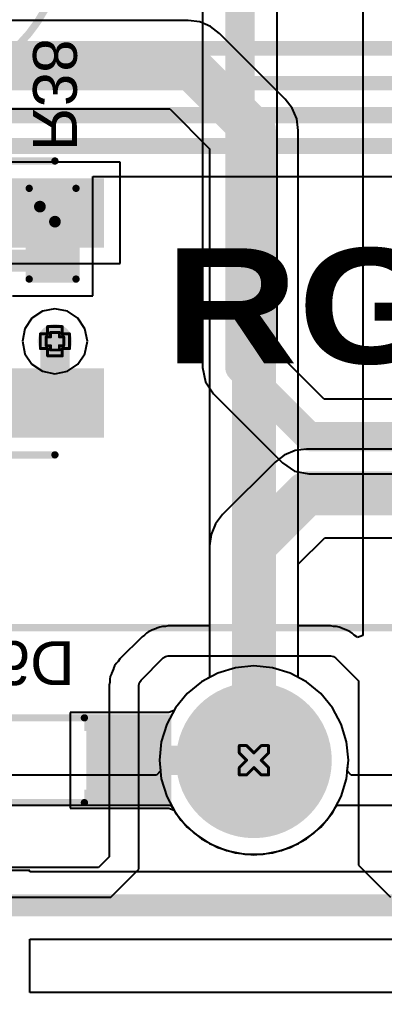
# Model space of a CAD drawing. Header units: inches. Extents: x 0 to 198, y 0 to 199.
# Drawn here: x 1.727 to 1.977, y 1.415 to 2.08 of the extents above; entities that cross this region are included whole.
import ezdxf

# ---------------------------------------------------------------- set-up
doc = ezdxf.new("R2010")
doc.units = ezdxf.units.IN
doc.header["$MEASUREMENT"] = 0
for name, color, linetype in [('Bottom Layer', 5, 'Continuous'), ('Bottom Overlay', 54, 'Continuous'), ('Bottom Paste', 16, 'Continuous'), ('Bottom Solder', 6, 'Continuous'), ('Drill Drawing', 1, 'Continuous'), ('Layer 1', 16, 'Continuous'), ('Layer 2', 76, 'Continuous'), ('Multi-Layer', 9, 'Continuous'), ('Pad Holes', 156, 'Continuous'), ('Top Layer', 1, 'Continuous'), ('Top Overlay', 2, 'Continuous'), ('Top Paste', 8, 'Continuous'), ('Top Solder', 216, 'Continuous'), ('Via Holes', 16, 'Continuous')]:
    doc.layers.add(name, color=color, linetype=linetype)
doc.styles.add('Arial', font='', dxfattribs={"height": 0.2})
doc.styles.add('Arial Black_Bold', font='', dxfattribs={"height": 0.2})
doc.styles.get('Arial').set_extended_font_data('Arial')
doc.styles.get('Arial Black_Bold').set_extended_font_data('Arial Black', bold=True)

# ---------------------------------------------------------------- blocks, each defined once
blk = doc.blocks.new('R___0402_B_153')
at = {"layer": 'Bottom Layer'}
for points in [[(-0.0095, 0.0125), (-0.0095, -0.0125), (-0.0275, -0.0125), (-0.0275, 0.0125)], [(0.0275, 0.0125), (0.0275, -0.0125), (0.0095, -0.0125), (0.0095, 0.0125)]]:
    blk.add_hatch(color=5, dxfattribs=at).paths.add_polyline_path(points)
at = {"layer": 'Bottom Paste'}
for points in [[(-0.0095, 0.0125), (-0.0095, -0.0125), (-0.0275, -0.0125), (-0.0275, 0.0125)], [(0.0275, 0.0125), (0.0275, -0.0125), (0.0095, -0.0125), (0.0095, 0.0125)]]:
    blk.add_hatch(color=16, dxfattribs=at).paths.add_polyline_path(points)
at = {"layer": 'Bottom Solder'}
for points in [[(-0.00733, 0.01467), (-0.00733, -0.01467), (-0.02967, -0.01467), (-0.02967, 0.01467)], [(0.02967, 0.01467), (0.02967, -0.01467), (0.00733, -0.01467), (0.00733, 0.01467)]]:
    blk.add_hatch(color=6, dxfattribs=at).paths.add_polyline_path(points)
at = {"layer": 'Bottom Overlay'}
for points in [[(-0.031, 0.016, 0.005, 0.005, 0), (-0.031, -0.016, 0.005, 0.005, 0)], [(-0.031, 0.016, 0.005, 0.005, 0), (0.031, 0.016, 0.005, 0.005, 0)], [(-0.032, 0.017, 0.000127, 0.000127, 0), (0.032, 0.017, 0.000127, 0.000127, 0)], [(0.031, 0.016, 0.005, 0.005, 0), (0.031, -0.016, 0.005, 0.005, 0)], [(-0.031, -0.016, 0.005, 0.005, 0), (0.031, -0.016, 0.005, 0.005, 0)]]:
    blk.add_lwpolyline(points, format="xyseb", dxfattribs=at)
for points in [[(-0.03225, 0.016, 0.0025, 0.0025, 1), (-0.02975, 0.016, 0.0025, 0.0025, 1)], [(-0.03225, 0.016, 0.0025, 0.0025, 1), (-0.02975, 0.016, 0.0025, 0.0025, 1)], [(-0.03203, 0.017, 0.0000635, 0.0000635, 1), (-0.03197, 0.017, 0.0000635, 0.0000635, 1)], [(0.02975, 0.016, 0.0025, 0.0025, 1), (0.03225, 0.016, 0.0025, 0.0025, 1)], [(0.02975, 0.016, 0.0025, 0.0025, 1), (0.03225, 0.016, 0.0025, 0.0025, 1)], [(0.03197, 0.017, 0.0000635, 0.0000635, 1), (0.03203, 0.017, 0.0000635, 0.0000635, 1)], [(-0.03225, -0.016, 0.0025, 0.0025, 1), (-0.02975, -0.016, 0.0025, 0.0025, 1)], [(-0.03225, -0.016, 0.0025, 0.0025, 1), (-0.02975, -0.016, 0.0025, 0.0025, 1)], [(0.02975, -0.016, 0.0025, 0.0025, 1), (0.03225, -0.016, 0.0025, 0.0025, 1)], [(0.02975, -0.016, 0.0025, 0.0025, 1), (0.03225, -0.016, 0.0025, 0.0025, 1)]]:
    blk.add_lwpolyline(points, format="xyseb", close=True, dxfattribs=at)
blk = doc.blocks.new('WS2812B_XF02_W_205')
at = {"layer": 'Top Layer'}
for points in [[(-0.12795, 0.08465), (-0.0689, 0.08465), (-0.0689, 0.04528), (-0.12795, 0.04528)], [(0.12795, 0.04528), (0.0689, 0.04528), (0.0689, 0.08465), (0.12795, 0.08465)], [(-0.12795, -0.04528), (-0.0689, -0.04528), (-0.0689, -0.08465), (-0.12795, -0.08465)], [(0.0689, -0.04528), (0.12795, -0.04528), (0.12795, -0.08465), (0.0689, -0.08465)]]:
    blk.add_hatch(color=1, dxfattribs=at).paths.add_polyline_path(points)
at = {"layer": 'Top Paste'}
for points in [[(-0.12795, 0.08465), (-0.0689, 0.08465), (-0.0689, 0.04528), (-0.12795, 0.04528)], [(0.12795, 0.04528), (0.0689, 0.04528), (0.0689, 0.08465), (0.12795, 0.08465)], [(-0.12795, -0.04528), (-0.0689, -0.04528), (-0.0689, -0.08465), (-0.12795, -0.08465)], [(0.0689, -0.04528), (0.12795, -0.04528), (0.12795, -0.08465), (0.0689, -0.08465)]]:
    blk.add_hatch(color=8, dxfattribs=at).paths.add_polyline_path(points)
at = {"layer": 'Top Solder'}
for points in [[(-0.13195, 0.08865), (-0.0649, 0.08865), (-0.0649, 0.04128), (-0.13195, 0.04128)], [(0.13195, 0.04128), (0.0649, 0.04128), (0.0649, 0.08865), (0.13195, 0.08865)], [(-0.13195, -0.04128), (-0.0649, -0.04128), (-0.0649, -0.08865), (-0.13195, -0.08865)], [(0.0649, -0.04128), (0.13195, -0.04128), (0.13195, -0.08865), (0.0649, -0.08865)]]:
    blk.add_hatch(color=216, dxfattribs=at).paths.add_polyline_path(points)
at = {"layer": 'Top Overlay'}
for points in [[(-0.09843, 0.10043, 0.005, 0.005, 0), (0.09843, 0.10043, 0.005, 0.005, 0)], [(-0.14, 0.071, 0.01, 0.01, 0), (-0.135, 0.066, 0.01, 0.01, 0)], [(-0.14, 0.061, 0.01, 0.01, 0), (-0.14, 0.071, 0.01, 0.01, 0)], [(-0.14, 0.061, 0.01, 0.01, 0), (-0.135, 0.066, 0.01, 0.01, 0)], [(-0.09843, -0.10042, 0.005, 0.005, 0), (0.09843, -0.10042, 0.005, 0.005, 0)]]:
    blk.add_lwpolyline(points, format="xyseb", dxfattribs=at)
for points in [[(-0.09968, 0.10043, 0.0025, 0.0025, 1), (-0.09718, 0.10043, 0.0025, 0.0025, 1)], [(0.09718, 0.10043, 0.0025, 0.0025, 1), (0.09968, 0.10043, 0.0025, 0.0025, 1)], [(-0.1425, 0.071, 0.005, 0.005, 1), (-0.1375, 0.071, 0.005, 0.005, 1)], [(-0.1425, 0.071, 0.005, 0.005, 1), (-0.1375, 0.071, 0.005, 0.005, 1)], [(-0.1375, 0.066, 0.005, 0.005, 1), (-0.1325, 0.066, 0.005, 0.005, 1)], [(-0.1375, 0.066, 0.005, 0.005, 1), (-0.1325, 0.066, 0.005, 0.005, 1)], [(-0.1425, 0.061, 0.005, 0.005, 1), (-0.1375, 0.061, 0.005, 0.005, 1)], [(-0.1425, 0.061, 0.005, 0.005, 1), (-0.1375, 0.061, 0.005, 0.005, 1)], [(-0.09968, -0.10042, 0.0025, 0.0025, 1), (-0.09718, -0.10042, 0.0025, 0.0025, 1)], [(0.09718, -0.10042, 0.0025, 0.0025, 1), (0.09968, -0.10042, 0.0025, 0.0025, 1)]]:
    blk.add_lwpolyline(points, format="xyseb", close=True, dxfattribs=at)
blk = doc.blocks.new('G5RL_1A_E_HR_DC5_217')
at = {"layer": 'Bottom Layer'}
h = blk.add_hatch(color=5, dxfattribs=at)
edge = h.paths.add_edge_path()
edge.add_arc((-0.49215, 0.14765), 0.04921, 0, 360)
at = {"layer": 'Bottom Solder'}
h = blk.add_hatch(color=6, dxfattribs=at)
edge = h.paths.add_edge_path()
edge.add_arc((-0.49215, 0.14765), 0.05321, 0, 360)
at = {"layer": 'Layer 1'}
h = blk.add_hatch(color=16, dxfattribs=at)
edge = h.paths.add_edge_path()
edge.add_arc((-0.49215, 0.14765), 0.04921, 0, 360)
at = {"layer": 'Layer 2'}
h = blk.add_hatch(color=76, dxfattribs=at)
edge = h.paths.add_edge_path()
edge.add_arc((-0.49215, 0.14765), 0.04921, 0, 360)
at = {"layer": 'Multi-Layer'}
h = blk.add_hatch(color=9, dxfattribs=at)
edge = h.paths.add_edge_path()
edge.add_arc((-0.49215, 0.14765), 0.04921, 0, 360)
at = {"layer": 'Pad Holes'}
h = blk.add_hatch(color=7, dxfattribs=at)
edge = h.paths.add_edge_path()
edge.add_arc((-0.49215, 0.14765), 0.02953, 0, 360)
at = {"layer": 'Top Layer'}
h = blk.add_hatch(color=1, dxfattribs=at)
edge = h.paths.add_edge_path()
edge.add_arc((-0.49215, 0.14765), 0.04921, 0, 360)
at = {"layer": 'Top Solder'}
h = blk.add_hatch(color=216, dxfattribs=at)
edge = h.paths.add_edge_path()
edge.add_arc((-0.49215, 0.14765), 0.05321, 0, 360)
at = {"layer": 'Top Overlay'}
blk.add_lwpolyline([(-0.58268, -0.24801, 0.005, 0.005, 0), (-0.58268, 0.25199, 0.005, 0.005, 0)], format="xyseb", dxfattribs=at)
blk.add_lwpolyline([(-0.58268, -0.24801, 0.005, 0.005, 0), (-0.58268, 0.25199, 0.005, 0.005, 0)], format="xyseb", dxfattribs=at)
blk = doc.blocks.new('SOD_123_B_290')
at = {"layer": 'Bottom Layer'}
for points in [[(-0.08071, -0.01772), (-0.08071, 0.01772), (-0.04331, 0.01772), (-0.04331, -0.01772)], [(0.04331, -0.01772), (0.04331, 0.01772), (0.08071, 0.01772), (0.08071, -0.01772)]]:
    blk.add_hatch(color=5, dxfattribs=at).paths.add_polyline_path(points)
at = {"layer": 'Bottom Overlay'}
for points in [[(0.038, 0.02), (0.09752, 0.02), (0.09752, 0.0315), (0.038, 0.0315)], [(0.08346, -0.031), (0.09752, -0.031), (0.09752, 0.031), (0.08346, 0.031)], [(0.038, -0.0315), (0.09752, -0.0315), (0.09752, -0.02), (0.038, -0.02)]]:
    blk.add_hatch(color=54, dxfattribs=at).paths.add_polyline_path(points)
at = {"layer": 'Bottom Paste'}
for points in [[(-0.08071, -0.01772), (-0.08071, 0.01772), (-0.04331, 0.01772), (-0.04331, -0.01772)], [(0.04331, -0.01772), (0.04331, 0.01772), (0.08071, 0.01772), (0.08071, -0.01772)]]:
    blk.add_hatch(color=16, dxfattribs=at).paths.add_polyline_path(points)
at = {"layer": 'Bottom Solder'}
for points in [[(-0.08471, -0.02172), (-0.08471, 0.02172), (-0.03931, 0.02172), (-0.03931, -0.02172)], [(0.03931, -0.02172), (0.03931, 0.02172), (0.08471, 0.02172), (0.08471, -0.02172)]]:
    blk.add_hatch(color=6, dxfattribs=at).paths.add_polyline_path(points)
at = {"layer": 'Bottom Overlay'}
for points in [[(-0.054, 0.023, 0.005, 0.005, 0), (-0.054, 0.029, 0.005, 0.005, 0)], [(-0.054, 0.029, 0.005, 0.005, 0), (0.038, 0.029, 0.005, 0.005, 0)], [(-0.054, -0.029, 0.005, 0.005, 0), (-0.054, -0.023, 0.005, 0.005, 0)], [(-0.054, -0.029, 0.005, 0.005, 0), (0.038, -0.029, 0.005, 0.005, 0)]]:
    blk.add_lwpolyline(points, format="xyseb", dxfattribs=at)
for points in [[(-0.05525, 0.029, 0.0025, 0.0025, 1), (-0.05275, 0.029, 0.0025, 0.0025, 1)], [(-0.05525, 0.029, 0.0025, 0.0025, 1), (-0.05275, 0.029, 0.0025, 0.0025, 1)], [(0.03675, 0.029, 0.0025, 0.0025, 1), (0.03925, 0.029, 0.0025, 0.0025, 1)], [(-0.05525, 0.023, 0.0025, 0.0025, 1), (-0.05275, 0.023, 0.0025, 0.0025, 1)], [(-0.05525, -0.023, 0.0025, 0.0025, 1), (-0.05275, -0.023, 0.0025, 0.0025, 1)], [(-0.05525, -0.029, 0.0025, 0.0025, 1), (-0.05275, -0.029, 0.0025, 0.0025, 1)], [(-0.05525, -0.029, 0.0025, 0.0025, 1), (-0.05275, -0.029, 0.0025, 0.0025, 1)], [(0.03675, -0.029, 0.0025, 0.0025, 1), (0.03925, -0.029, 0.0025, 0.0025, 1)]]:
    blk.add_lwpolyline(points, format="xyseb", close=True, dxfattribs=at)

msp = doc.modelspace()

# ---------------------------------------------------------------- hatches: boundary and pattern name
at = {"layer": 'Bottom Layer'}
h = msp.add_hatch(color=5, dxfattribs=at)
edge = h.paths.add_edge_path()
edge.add_arc((1.75159, 1.86), 0.01181, 0, 360)
at = {"layer": 'Layer 1'}
h = msp.add_hatch(color=16, dxfattribs=at)
edge = h.paths.add_edge_path()
edge.add_arc((1.75159, 1.86), 0.01181, 0, 360)
at = {"layer": 'Layer 2'}
h = msp.add_hatch(color=76, dxfattribs=at)
edge = h.paths.add_edge_path()
edge.add_arc((1.75159, 1.86), 0.01181, 0, 360)
at = {"layer": 'Top Layer'}
h = msp.add_hatch(color=1, dxfattribs=at)
edge = h.paths.add_edge_path()
edge.add_arc((1.75159, 1.86), 0.01181, 0, 360)
at = {"layer": 'Via Holes'}
h = msp.add_hatch(color=7, dxfattribs=at)
edge = h.paths.add_edge_path()
edge.add_arc((1.75159, 1.86), 0.00591, 0, 360)

# ---------------------------------------------------------------- linework, layer by layer
at = {"layer": 'Bottom Layer'}
for p, q in [((1.7775, 1.928), (1.7775, 1.97259)), ((1.7775, 1.97259), (3.14703, 1.97259)), ((1.7775, 1.891), (1.7775, 1.928)), ((1.7225, 1.891), (1.7775, 1.891)), ((1.91565, 1.78523), (1.90835, 1.78221)), ((1.92348, 1.78626), (1.91565, 1.78523)), ((2.02325, 1.78626), (1.92348, 1.78626)), ((1.90209, 1.7774), (1.86619, 1.7415)), ((1.90835, 1.78221), (1.90209, 1.7774)), ((1.90209, 1.7774), (1.90209, 1.7774)), ((1.86619, 1.7415), (1.86138, 1.73523)), ((1.86138, 1.73523), (1.85835, 1.72793)), ((1.85835, 1.72793), (1.85732, 1.7201)), ((1.91784, 1.70757), (1.93602, 1.72574)), ((1.93602, 1.72574), (2.02325, 1.72574)), ((1.85732, 1.7201), (1.85732, 1.63026)), ((1.91784, 1.63026), (1.91784, 1.70757)), ((1.85732, 1.63026), (1.85173, 1.62728)), ((1.92343, 1.62728), (1.91784, 1.63026)), ((1.85173, 1.62728), (1.84196, 1.61925)), ((1.93321, 1.61925), (1.92343, 1.62728)), ((1.84196, 1.61925), (1.83393, 1.60947)), ((1.94123, 1.60947), (1.93321, 1.61925)), ((1.83393, 1.60947), (1.83299, 1.60771)), ((1.94719, 1.59832), (1.94123, 1.60947)), ((1.82944, 1.60634), (1.76204, 1.60634)), ((1.76204, 1.60634), (1.76204, 1.54091)), ((1.83299, 1.60771), (1.82944, 1.60634)), ((1.82944, 1.60634), (1.82944, 1.60634)), ((1.82944, 1.60634), (1.82944, 1.60634)), ((1.95087, 1.58621), (1.94719, 1.59832)), ((1.9521, 1.57363), (1.95087, 1.58621)), ((1.95087, 1.56104), (1.9521, 1.57363)), ((1.94719, 1.54893), (1.95087, 1.56104)), ((1.94123, 1.53778), (1.94719, 1.54893)), ((1.76204, 1.54091), (1.82944, 1.54091)), ((1.82944, 1.54091), (1.82944, 1.54091)), ((1.82944, 1.54091), (1.82944, 1.54091)), ((1.82944, 1.54091), (1.83297, 1.53958)), ((1.83297, 1.53958), (1.83393, 1.53778)), ((1.83393, 1.53778), (1.84196, 1.528)), ((1.93321, 1.528), (1.94123, 1.53778)), ((1.84196, 1.528), (1.85173, 1.51998)), ((1.92343, 1.51998), (1.93321, 1.528)), ((1.85173, 1.51998), (1.86289, 1.51401)), ((1.91227, 1.51401), (1.92343, 1.51998)), ((1.86289, 1.51401), (1.87499, 1.51034)), ((1.87499, 1.51034), (1.88758, 1.5091)), ((1.88758, 1.5091), (1.90017, 1.51034)), ((1.90017, 1.51034), (1.91227, 1.51401)), ((1.73435, 1.49839), (1.67935, 1.49839)), ((1.73435, 1.49733), (1.73435, 1.49839)), ((2.0385, 1.49733), (1.73435, 1.49733)), ((1.73435, 1.41488), (1.73435, 1.45145)), ((1.73435, 1.45145), (2.048, 1.45145)), ((2.20499, 1.41488), (1.73435, 1.41488))]:
    msp.add_line(p, q, dxfattribs=at)
for points in [[(1.04989, 2.0602, 0.01, 0.01, 0), (3.83274, 2.0602, 0.01, 0.01, 0)], [(1.04385, 2.03639, 0.01, 0.01, 0), (3.78274, 2.03639, 0.01, 0.01, 0)], [(0.52489, 2.01449, 0.011, 0.011, 0), (3.171, 2.01449, 0.011, 0.011, 0)], [(0.53359, 1.99349, 0.011, 0.011, 0), (3.1623, 1.99349, 0.011, 0.011, 0)], [(1.69076, 1.952, 0.015, 0.015, 0), (1.75, 1.952, 0.015, 0.015, 0)], [(1.55574, 1.915, 0.015, 0.015, 0), (1.75, 1.915, 0.015, 0.015, 0)], [(1.88758, 1.7201, 0.03, 0.03, 0), (1.92348, 1.756, 0.03, 0.03, 0)], [(1.92348, 1.756, 0.03, 0.03, 0), (2.02325, 1.756, 0.03, 0.03, 0)], [(1.88758, 1.57363, 0.03, 0.03, 0), (1.88758, 1.7201, 0.03, 0.03, 0)], [(1.79675, 1.57363, 0.02, 0.02, 0), (1.88758, 1.57363, 0.02, 0.02, 0)], [(1.70685, 1.47439, 0.015, 0.015, 0), (2.048, 1.47439, 0.015, 0.015, 0)]]:
    msp.add_lwpolyline(points, format="xyseb", dxfattribs=at)
for points in [[(1.74625, 1.952, 0.0075, 0.0075, 1), (1.75375, 1.952, 0.0075, 0.0075, 1)], [(1.74625, 1.915, 0.0075, 0.0075, 1), (1.75375, 1.915, 0.0075, 0.0075, 1)], [(1.91598, 1.756, 0.015, 0.015, 1), (1.93098, 1.756, 0.015, 0.015, 1)], [(1.91598, 1.756, 0.015, 0.015, 1), (1.93098, 1.756, 0.015, 0.015, 1)], [(1.88008, 1.7201, 0.015, 0.015, 1), (1.89508, 1.7201, 0.015, 0.015, 1)], [(1.88008, 1.7201, 0.015, 0.015, 1), (1.89508, 1.7201, 0.015, 0.015, 1)], [(1.79175, 1.57363, 0.01, 0.01, 1), (1.80175, 1.57363, 0.01, 0.01, 1)], [(1.88008, 1.57363, 0.015, 0.015, 1), (1.89508, 1.57363, 0.015, 0.015, 1)], [(1.88258, 1.57363, 0.01, 0.01, 1), (1.89258, 1.57363, 0.01, 0.01, 1)]]:
    msp.add_lwpolyline(points, format="xyseb", close=True, dxfattribs=at)
at = {"layer": 'Drill Drawing'}
for points in [[(1.74659, 1.865, 0.002, 0.002, 0), (1.74659, 1.87, 0.002, 0.002, 0)], [(1.74659, 1.87, 0.002, 0.002, 0), (1.75659, 1.87, 0.002, 0.002, 0)], [(1.75659, 1.865, 0.002, 0.002, 0), (1.75659, 1.87, 0.002, 0.002, 0)], [(1.74159, 1.855, 0.002, 0.002, 0), (1.74159, 1.865, 0.002, 0.002, 0)], [(1.74159, 1.865, 0.002, 0.002, 0), (1.74659, 1.865, 0.002, 0.002, 0)], [(1.74559, 1.857, 0.002, 0.002, 0), (1.74559, 1.863, 0.002, 0.002, 0)], [(1.74559, 1.863, 0.002, 0.002, 0), (1.74859, 1.863, 0.002, 0.002, 0)], [(1.74859, 1.863, 0.002, 0.002, 0), (1.74859, 1.866, 0.002, 0.002, 0)], [(1.74859, 1.866, 0.002, 0.002, 0), (1.75459, 1.866, 0.002, 0.002, 0)], [(1.75459, 1.863, 0.002, 0.002, 0), (1.75459, 1.866, 0.002, 0.002, 0)], [(1.75459, 1.863, 0.002, 0.002, 0), (1.75759, 1.863, 0.002, 0.002, 0)], [(1.75659, 1.865, 0.002, 0.002, 0), (1.76159, 1.865, 0.002, 0.002, 0)], [(1.75759, 1.857, 0.002, 0.002, 0), (1.75759, 1.863, 0.002, 0.002, 0)], [(1.76159, 1.855, 0.002, 0.002, 0), (1.76159, 1.865, 0.002, 0.002, 0)], [(1.74159, 1.855, 0.002, 0.002, 0), (1.74659, 1.855, 0.002, 0.002, 0)], [(1.74559, 1.857, 0.002, 0.002, 0), (1.74859, 1.857, 0.002, 0.002, 0)], [(1.74659, 1.85, 0.002, 0.002, 0), (1.74659, 1.855, 0.002, 0.002, 0)], [(1.74859, 1.854, 0.002, 0.002, 0), (1.74859, 1.857, 0.002, 0.002, 0)], [(1.75459, 1.857, 0.002, 0.002, 0), (1.75759, 1.857, 0.002, 0.002, 0)], [(1.75459, 1.854, 0.002, 0.002, 0), (1.75459, 1.857, 0.002, 0.002, 0)], [(1.75659, 1.855, 0.002, 0.002, 0), (1.76159, 1.855, 0.002, 0.002, 0)], [(1.75659, 1.85, 0.002, 0.002, 0), (1.75659, 1.855, 0.002, 0.002, 0)], [(1.74659, 1.85, 0.002, 0.002, 0), (1.75659, 1.85, 0.002, 0.002, 0)], [(1.74859, 1.854, 0.002, 0.002, 0), (1.75459, 1.854, 0.002, 0.002, 0)], [(1.87758, 1.57863, 0.002, 0.002, 0), (1.87758, 1.58363, 0.002, 0.002, 0)], [(1.87758, 1.58363, 0.002, 0.002, 0), (1.88258, 1.58363, 0.002, 0.002, 0)], [(1.88258, 1.58363, 0.002, 0.002, 0), (1.88758, 1.57863, 0.002, 0.002, 0)], [(1.88758, 1.57863, 0.002, 0.002, 0), (1.89258, 1.58363, 0.002, 0.002, 0)], [(1.89258, 1.58363, 0.002, 0.002, 0), (1.89758, 1.58363, 0.002, 0.002, 0)], [(1.89758, 1.57863, 0.002, 0.002, 0), (1.89758, 1.58363, 0.002, 0.002, 0)], [(1.87758, 1.57863, 0.002, 0.002, 0), (1.88258, 1.57363, 0.002, 0.002, 0)], [(1.89258, 1.57363, 0.002, 0.002, 0), (1.89758, 1.57863, 0.002, 0.002, 0)], [(1.87758, 1.56863, 0.002, 0.002, 0), (1.88258, 1.57363, 0.002, 0.002, 0)], [(1.87758, 1.56363, 0.002, 0.002, 0), (1.87758, 1.56863, 0.002, 0.002, 0)], [(1.88258, 1.56363, 0.002, 0.002, 0), (1.88758, 1.56863, 0.002, 0.002, 0)], [(1.88758, 1.56863, 0.002, 0.002, 0), (1.89258, 1.56363, 0.002, 0.002, 0)], [(1.89258, 1.57363, 0.002, 0.002, 0), (1.89758, 1.56863, 0.002, 0.002, 0)], [(1.89758, 1.56363, 0.002, 0.002, 0), (1.89758, 1.56863, 0.002, 0.002, 0)], [(1.87758, 1.56363, 0.002, 0.002, 0), (1.88258, 1.56363, 0.002, 0.002, 0)], [(1.89258, 1.56363, 0.002, 0.002, 0), (1.89758, 1.56363, 0.002, 0.002, 0)]]:
    msp.add_lwpolyline(points, format="xyseb", dxfattribs=at)
for points in [[(1.74609, 1.87, 0.001, 0.001, 1), (1.74709, 1.87, 0.001, 0.001, 1)], [(1.74609, 1.87, 0.001, 0.001, 1), (1.74709, 1.87, 0.001, 0.001, 1)], [(1.75609, 1.87, 0.001, 0.001, 1), (1.75709, 1.87, 0.001, 0.001, 1)], [(1.75609, 1.87, 0.001, 0.001, 1), (1.75709, 1.87, 0.001, 0.001, 1)], [(1.74109, 1.865, 0.001, 0.001, 1), (1.74209, 1.865, 0.001, 0.001, 1)], [(1.74109, 1.865, 0.001, 0.001, 1), (1.74209, 1.865, 0.001, 0.001, 1)], [(1.74509, 1.863, 0.001, 0.001, 1), (1.74609, 1.863, 0.001, 0.001, 1)], [(1.74509, 1.863, 0.001, 0.001, 1), (1.74609, 1.863, 0.001, 0.001, 1)], [(1.74609, 1.865, 0.001, 0.001, 1), (1.74709, 1.865, 0.001, 0.001, 1)], [(1.74609, 1.865, 0.001, 0.001, 1), (1.74709, 1.865, 0.001, 0.001, 1)], [(1.74809, 1.866, 0.001, 0.001, 1), (1.74909, 1.866, 0.001, 0.001, 1)], [(1.74809, 1.866, 0.001, 0.001, 1), (1.74909, 1.866, 0.001, 0.001, 1)], [(1.74809, 1.863, 0.001, 0.001, 1), (1.74909, 1.863, 0.001, 0.001, 1)], [(1.74809, 1.863, 0.001, 0.001, 1), (1.74909, 1.863, 0.001, 0.001, 1)], [(1.75409, 1.866, 0.001, 0.001, 1), (1.75509, 1.866, 0.001, 0.001, 1)], [(1.75409, 1.866, 0.001, 0.001, 1), (1.75509, 1.866, 0.001, 0.001, 1)], [(1.75409, 1.863, 0.001, 0.001, 1), (1.75509, 1.863, 0.001, 0.001, 1)], [(1.75409, 1.863, 0.001, 0.001, 1), (1.75509, 1.863, 0.001, 0.001, 1)], [(1.75609, 1.865, 0.001, 0.001, 1), (1.75709, 1.865, 0.001, 0.001, 1)], [(1.75609, 1.865, 0.001, 0.001, 1), (1.75709, 1.865, 0.001, 0.001, 1)], [(1.75709, 1.863, 0.001, 0.001, 1), (1.75809, 1.863, 0.001, 0.001, 1)], [(1.75709, 1.863, 0.001, 0.001, 1), (1.75809, 1.863, 0.001, 0.001, 1)], [(1.76109, 1.865, 0.001, 0.001, 1), (1.76209, 1.865, 0.001, 0.001, 1)], [(1.76109, 1.865, 0.001, 0.001, 1), (1.76209, 1.865, 0.001, 0.001, 1)], [(1.74109, 1.855, 0.001, 0.001, 1), (1.74209, 1.855, 0.001, 0.001, 1)], [(1.74109, 1.855, 0.001, 0.001, 1), (1.74209, 1.855, 0.001, 0.001, 1)], [(1.74509, 1.857, 0.001, 0.001, 1), (1.74609, 1.857, 0.001, 0.001, 1)], [(1.74509, 1.857, 0.001, 0.001, 1), (1.74609, 1.857, 0.001, 0.001, 1)], [(1.74609, 1.855, 0.001, 0.001, 1), (1.74709, 1.855, 0.001, 0.001, 1)], [(1.74609, 1.855, 0.001, 0.001, 1), (1.74709, 1.855, 0.001, 0.001, 1)], [(1.74809, 1.857, 0.001, 0.001, 1), (1.74909, 1.857, 0.001, 0.001, 1)], [(1.74809, 1.857, 0.001, 0.001, 1), (1.74909, 1.857, 0.001, 0.001, 1)], [(1.75409, 1.857, 0.001, 0.001, 1), (1.75509, 1.857, 0.001, 0.001, 1)], [(1.75409, 1.857, 0.001, 0.001, 1), (1.75509, 1.857, 0.001, 0.001, 1)], [(1.75609, 1.855, 0.001, 0.001, 1), (1.75709, 1.855, 0.001, 0.001, 1)], [(1.75609, 1.855, 0.001, 0.001, 1), (1.75709, 1.855, 0.001, 0.001, 1)], [(1.75709, 1.857, 0.001, 0.001, 1), (1.75809, 1.857, 0.001, 0.001, 1)], [(1.75709, 1.857, 0.001, 0.001, 1), (1.75809, 1.857, 0.001, 0.001, 1)], [(1.76109, 1.855, 0.001, 0.001, 1), (1.76209, 1.855, 0.001, 0.001, 1)], [(1.76109, 1.855, 0.001, 0.001, 1), (1.76209, 1.855, 0.001, 0.001, 1)], [(1.74609, 1.85, 0.001, 0.001, 1), (1.74709, 1.85, 0.001, 0.001, 1)], [(1.74609, 1.85, 0.001, 0.001, 1), (1.74709, 1.85, 0.001, 0.001, 1)], [(1.74809, 1.854, 0.001, 0.001, 1), (1.74909, 1.854, 0.001, 0.001, 1)], [(1.74809, 1.854, 0.001, 0.001, 1), (1.74909, 1.854, 0.001, 0.001, 1)], [(1.75409, 1.854, 0.001, 0.001, 1), (1.75509, 1.854, 0.001, 0.001, 1)], [(1.75409, 1.854, 0.001, 0.001, 1), (1.75509, 1.854, 0.001, 0.001, 1)], [(1.75609, 1.85, 0.001, 0.001, 1), (1.75709, 1.85, 0.001, 0.001, 1)], [(1.75609, 1.85, 0.001, 0.001, 1), (1.75709, 1.85, 0.001, 0.001, 1)], [(1.87708, 1.58363, 0.001, 0.001, 1), (1.87808, 1.58363, 0.001, 0.001, 1)], [(1.87708, 1.58363, 0.001, 0.001, 1), (1.87808, 1.58363, 0.001, 0.001, 1)], [(1.88208, 1.58363, 0.001, 0.001, 1), (1.88308, 1.58363, 0.001, 0.001, 1)], [(1.88208, 1.58363, 0.001, 0.001, 1), (1.88308, 1.58363, 0.001, 0.001, 1)], [(1.89208, 1.58363, 0.001, 0.001, 1), (1.89308, 1.58363, 0.001, 0.001, 1)], [(1.89208, 1.58363, 0.001, 0.001, 1), (1.89308, 1.58363, 0.001, 0.001, 1)], [(1.89708, 1.58363, 0.001, 0.001, 1), (1.89808, 1.58363, 0.001, 0.001, 1)], [(1.89708, 1.58363, 0.001, 0.001, 1), (1.89808, 1.58363, 0.001, 0.001, 1)], [(1.87708, 1.57863, 0.001, 0.001, 1), (1.87808, 1.57863, 0.001, 0.001, 1)], [(1.87708, 1.57863, 0.001, 0.001, 1), (1.87808, 1.57863, 0.001, 0.001, 1)], [(1.88708, 1.57863, 0.001, 0.001, 1), (1.88808, 1.57863, 0.001, 0.001, 1)], [(1.88708, 1.57863, 0.001, 0.001, 1), (1.88808, 1.57863, 0.001, 0.001, 1)], [(1.89708, 1.57863, 0.001, 0.001, 1), (1.89808, 1.57863, 0.001, 0.001, 1)], [(1.89708, 1.57863, 0.001, 0.001, 1), (1.89808, 1.57863, 0.001, 0.001, 1)], [(1.87708, 1.56863, 0.001, 0.001, 1), (1.87808, 1.56863, 0.001, 0.001, 1)], [(1.87708, 1.56863, 0.001, 0.001, 1), (1.87808, 1.56863, 0.001, 0.001, 1)], [(1.88208, 1.57363, 0.001, 0.001, 1), (1.88308, 1.57363, 0.001, 0.001, 1)], [(1.88208, 1.57363, 0.001, 0.001, 1), (1.88308, 1.57363, 0.001, 0.001, 1)], [(1.88708, 1.56863, 0.001, 0.001, 1), (1.88808, 1.56863, 0.001, 0.001, 1)], [(1.88708, 1.56863, 0.001, 0.001, 1), (1.88808, 1.56863, 0.001, 0.001, 1)], [(1.89208, 1.57363, 0.001, 0.001, 1), (1.89308, 1.57363, 0.001, 0.001, 1)], [(1.89208, 1.57363, 0.001, 0.001, 1), (1.89308, 1.57363, 0.001, 0.001, 1)], [(1.89708, 1.56863, 0.001, 0.001, 1), (1.89808, 1.56863, 0.001, 0.001, 1)], [(1.89708, 1.56863, 0.001, 0.001, 1), (1.89808, 1.56863, 0.001, 0.001, 1)], [(1.87708, 1.56363, 0.001, 0.001, 1), (1.87808, 1.56363, 0.001, 0.001, 1)], [(1.87708, 1.56363, 0.001, 0.001, 1), (1.87808, 1.56363, 0.001, 0.001, 1)], [(1.88208, 1.56363, 0.001, 0.001, 1), (1.88308, 1.56363, 0.001, 0.001, 1)], [(1.88208, 1.56363, 0.001, 0.001, 1), (1.88308, 1.56363, 0.001, 0.001, 1)], [(1.89208, 1.56363, 0.001, 0.001, 1), (1.89308, 1.56363, 0.001, 0.001, 1)], [(1.89208, 1.56363, 0.001, 0.001, 1), (1.89308, 1.56363, 0.001, 0.001, 1)], [(1.89708, 1.56363, 0.001, 0.001, 1), (1.89808, 1.56363, 0.001, 0.001, 1)], [(1.89708, 1.56363, 0.001, 0.001, 1), (1.89808, 1.56363, 0.001, 0.001, 1)]]:
    msp.add_lwpolyline(points, format="xyseb", close=True, dxfattribs=at)
at = {"layer": 'Layer 1'}
for p, q in [((1.87499, 1.63691), (1.86289, 1.63324)), ((1.88758, 1.63815), (1.87499, 1.63691)), ((1.90017, 1.63691), (1.88758, 1.63815)), ((1.91227, 1.63324), (1.90017, 1.63691)), ((1.86289, 1.63324), (1.85173, 1.62728)), ((1.92343, 1.62728), (1.91227, 1.63324)), ((1.85173, 1.62728), (1.84196, 1.61925)), ((1.93321, 1.61925), (1.92343, 1.62728)), ((1.84196, 1.61925), (1.83393, 1.60947)), ((1.94123, 1.60947), (1.93321, 1.61925)), ((1.83393, 1.60947), (1.82797, 1.59832)), ((1.94719, 1.59832), (1.94123, 1.60947)), ((1.82797, 1.59832), (1.8243, 1.58621)), ((1.95087, 1.58621), (1.94719, 1.59832)), ((1.8243, 1.58621), (1.82306, 1.57363)), ((1.9521, 1.57363), (1.95087, 1.58621)), ((1.82306, 1.57363), (1.8243, 1.56104)), ((1.95087, 1.56104), (1.9521, 1.57363)), ((1.8243, 1.56104), (1.82797, 1.54893)), ((1.94719, 1.54893), (1.95087, 1.56104)), ((1.82797, 1.54893), (1.83393, 1.53778)), ((1.94123, 1.53778), (1.94719, 1.54893)), ((1.83393, 1.53778), (1.84196, 1.528)), ((1.93321, 1.528), (1.94123, 1.53778)), ((1.84196, 1.528), (1.85173, 1.51998)), ((1.92343, 1.51998), (1.93321, 1.528)), ((1.85173, 1.51998), (1.86289, 1.51401)), ((1.91227, 1.51401), (1.92343, 1.51998)), ((1.86289, 1.51401), (1.87499, 1.51034)), ((1.87499, 1.51034), (1.88758, 1.5091)), ((1.88758, 1.5091), (1.90017, 1.51034)), ((1.90017, 1.51034), (1.91227, 1.51401))]:
    msp.add_line(p, q, dxfattribs=at)
at = {"layer": 'Layer 2'}
for p, q in [((1.90349, 1.85256), (1.90349, 2.659)), ((1.85251, 2.64844), (1.85251, 1.842)), ((1.75159, 1.88224), (1.74308, 1.88055)), ((1.7601, 1.88055), (1.75159, 1.88224)), ((1.73586, 1.87572), (1.73104, 1.86851)), ((1.74308, 1.88055), (1.73586, 1.87572)), ((1.76731, 1.87572), (1.7601, 1.88055)), ((1.77213, 1.86851), (1.76731, 1.87572)), ((1.73104, 1.86851), (1.72935, 1.86)), ((1.77382, 1.86), (1.77213, 1.86851)), ((1.72935, 1.86), (1.73104, 1.85149)), ((1.77213, 1.85149), (1.77382, 1.86)), ((1.73104, 1.85149), (1.73586, 1.84428)), ((1.76731, 1.84428), (1.77213, 1.85149)), ((1.93569, 1.82036), (1.90349, 1.85256)), ((1.73586, 1.84428), (1.74308, 1.83945)), ((1.7601, 1.83945), (1.76731, 1.84428)), ((1.74308, 1.83945), (1.75159, 1.83776)), ((1.75159, 1.83776), (1.7601, 1.83945)), ((1.85251, 1.842), (1.85445, 1.83225)), ((1.85445, 1.83225), (1.85998, 1.82398)), ((1.85998, 1.82398), (1.9071, 1.77685)), ((2.87824, 1.82036), (1.93569, 1.82036)), ((1.9071, 1.77685), (1.91537, 1.77132)), ((1.91537, 1.77132), (1.92513, 1.76938)), ((1.92513, 1.76938), (2.00171, 1.76938)), ((1.87499, 1.63691), (1.86289, 1.63324)), ((1.88758, 1.63815), (1.87499, 1.63691)), ((1.90017, 1.63691), (1.88758, 1.63815)), ((1.91227, 1.63324), (1.90017, 1.63691)), ((1.86289, 1.63324), (1.85173, 1.62728)), ((1.92343, 1.62728), (1.91227, 1.63324)), ((1.85173, 1.62728), (1.84196, 1.61925)), ((1.93321, 1.61925), (1.92343, 1.62728)), ((1.84196, 1.61925), (1.83393, 1.60947)), ((1.94123, 1.60947), (1.93321, 1.61925)), ((1.83393, 1.60947), (1.82797, 1.59832)), ((1.94719, 1.59832), (1.94123, 1.60947)), ((1.82797, 1.59832), (1.8243, 1.58621)), ((1.95087, 1.58621), (1.94719, 1.59832)), ((1.8243, 1.58621), (1.82306, 1.57363)), ((1.9521, 1.57363), (1.95087, 1.58621)), ((1.82306, 1.57363), (1.82377, 1.56636)), ((1.95139, 1.56636), (1.9521, 1.57363)), ((1.82109, 1.5634), (1.65649, 1.5634)), ((1.82377, 1.56636), (1.82109, 1.5634)), ((1.95408, 1.5634), (1.95139, 1.56636)), ((2.14943, 1.5634), (1.95408, 1.5634)), ((1.65649, 1.54301), (1.83081, 1.54301)), ((1.83081, 1.54301), (1.8377, 1.53269)), ((1.93746, 1.53269), (1.94435, 1.54301)), ((1.94435, 1.54301), (2.14943, 1.54301)), ((1.8377, 1.53269), (1.84665, 1.52375)), ((1.92851, 1.52375), (1.93746, 1.53269)), ((1.84665, 1.52375), (1.85717, 1.51672)), ((1.918, 1.51672), (1.92851, 1.52375)), ((1.85717, 1.51672), (1.86885, 1.51188)), ((1.90631, 1.51188), (1.918, 1.51672)), ((1.86885, 1.51188), (1.88126, 1.50941)), ((1.89391, 1.50941), (1.90631, 1.51188)), ((1.88126, 1.50941), (1.89391, 1.50941))]:
    msp.add_line(p, q, dxfattribs=at)
for points in [[(1.878, 1.842, 0.02, 0.02, 0), (1.878, 2.659, 0.02, 0.02, 0)], [(1.878, 1.842, 0.02, 0.02, 0), (1.92513, 1.79487, 0.02, 0.02, 0)], [(1.92513, 1.79487, 0.02, 0.02, 0), (4.54787, 1.79487, 0.02, 0.02, 0)]]:
    msp.add_lwpolyline(points, format="xyseb", dxfattribs=at)
for points in [[(1.873, 1.842, 0.01, 0.01, 1), (1.883, 1.842, 0.01, 0.01, 1)], [(1.873, 1.842, 0.01, 0.01, 1), (1.883, 1.842, 0.01, 0.01, 1)], [(1.92013, 1.79487, 0.01, 0.01, 1), (1.93013, 1.79487, 0.01, 0.01, 1)], [(1.92013, 1.79487, 0.01, 0.01, 1), (1.93013, 1.79487, 0.01, 0.01, 1)]]:
    msp.add_lwpolyline(points, format="xyseb", close=True, dxfattribs=at)
at = {"layer": 'Top Layer'}
for p, q in [((1.96207, 2.44999), (1.96207, 1.65899)), ((1.84274, 2.07926), (1.5879, 2.07926)), ((1.85057, 2.07822), (1.84274, 2.07926)), ((1.85787, 2.0752), (1.85057, 2.07822)), ((1.86413, 2.07039), (1.85787, 2.0752)), ((1.90898, 2.02555), (1.86413, 2.07039)), ((1.91379, 2.01928), (1.90898, 2.02555)), ((1.90898, 2.02555), (1.90898, 2.02555)), ((1.60044, 2.01874), (1.8302, 2.01874)), ((1.8302, 2.01874), (1.85732, 1.99162)), ((1.91681, 2.01199), (1.91379, 2.01928)), ((1.91784, 2.00415), (1.91681, 2.01199)), ((1.91784, 1.66539), (1.91784, 2.00415)), ((1.91784, 2.00415), (1.91784, 2.00415)), ((1.85732, 1.99162), (1.85732, 1.66539)), ((1.79611, 1.98242), (1.70706, 1.98242)), ((1.79611, 1.91305), (1.79611, 1.98242)), ((1.70706, 1.91305), (1.79611, 1.91305)), ((1.82111, 1.66377), (1.81789, 1.66244)), ((1.8212, 1.66384), (1.82111, 1.66377)), ((1.82132, 1.66386), (1.8212, 1.66384)), ((1.82317, 1.66463), (1.82132, 1.66386)), ((1.82318, 1.66463), (1.82317, 1.66463)), ((1.82317, 1.66463), (1.82317, 1.66463)), ((1.82503, 1.665), (1.82318, 1.66463)), ((1.82704, 1.665), (1.82503, 1.665)), ((1.82901, 1.66539), (1.82704, 1.665)), ((1.85732, 1.66539), (1.82901, 1.66539)), ((1.93999, 1.66539), (1.91784, 1.66539)), ((1.94196, 1.665), (1.93999, 1.66539)), ((1.94397, 1.665), (1.94196, 1.665)), ((1.94583, 1.66463), (1.94397, 1.665)), ((1.94768, 1.66386), (1.94583, 1.66463)), ((1.94779, 1.66384), (1.94768, 1.66386)), ((1.94789, 1.66377), (1.94779, 1.66384)), ((1.95111, 1.66244), (1.94789, 1.66377)), ((1.81116, 1.658), (1.796, 1.64284)), ((1.81283, 1.65911), (1.81116, 1.658)), ((1.81425, 1.66054), (1.81283, 1.65911)), ((1.81582, 1.66159), (1.81425, 1.66054)), ((1.81768, 1.66235), (1.81582, 1.66159)), ((1.81582, 1.66159), (1.81582, 1.66159)), ((1.81582, 1.66159), (1.81582, 1.66159)), ((1.81778, 1.66242), (1.81768, 1.66235)), ((1.81789, 1.66244), (1.81778, 1.66242)), ((1.95122, 1.66242), (1.95111, 1.66244)), ((1.95132, 1.66235), (1.95122, 1.66242)), ((1.95318, 1.66159), (1.95132, 1.66235)), ((1.95475, 1.66054), (1.95318, 1.66159)), ((1.95318, 1.66159), (1.95318, 1.66159)), ((1.95617, 1.65911), (1.95475, 1.66054)), ((1.95784, 1.658), (1.95617, 1.65911)), ((1.95838, 1.65746), (1.95784, 1.658)), ((1.96207, 1.65899), (1.95838, 1.65746)), ((1.796, 1.64284), (1.79488, 1.64117)), ((1.81042, 1.62842), (1.82558, 1.64358)), ((1.82558, 1.64358), (1.82715, 1.64463)), ((1.82715, 1.64463), (1.82901, 1.645)), ((1.82901, 1.645), (1.91307, 1.645)), ((1.91307, 1.645), (1.93999, 1.645)), ((1.93999, 1.645), (1.94185, 1.64463)), ((1.94185, 1.64463), (1.94342, 1.64358)), ((1.94342, 1.64358), (1.94906, 1.63794)), ((1.79156, 1.63611), (1.79022, 1.63289)), ((1.79158, 1.63622), (1.79156, 1.63611)), ((1.79165, 1.63632), (1.79158, 1.63622)), ((1.79241, 1.63818), (1.79165, 1.63632)), ((1.79346, 1.63975), (1.79241, 1.63818)), ((1.79241, 1.63818), (1.79241, 1.63818)), ((1.79488, 1.64117), (1.79346, 1.63975)), ((1.94906, 1.63794), (1.94906, 1.63794)), ((1.94906, 1.63794), (1.959, 1.628)), ((1.78937, 1.63083), (1.789, 1.62897)), ((1.79014, 1.63268), (1.78937, 1.63083)), ((1.79016, 1.63279), (1.79014, 1.63268)), ((1.79022, 1.63289), (1.79016, 1.63279)), ((1.789, 1.62696), (1.78861, 1.62499)), ((1.78861, 1.62499), (1.78861, 1.5077)), ((1.789, 1.62897), (1.789, 1.62696)), ((1.809, 1.62499), (1.80937, 1.62685)), ((1.809, 1.5077), (1.809, 1.62499)), ((1.80937, 1.62685), (1.81042, 1.62842)), ((1.959, 1.628), (1.959, 1.58583)), ((1.959, 1.58583), (1.959, 1.51045)), ((1.959, 1.51045), (1.959, 1.502)), ((1.78861, 1.5077), (1.7813, 1.50039)), ((1.809, 1.49926), (1.809, 1.5077)), ((1.7813, 1.50039), (1.55259, 1.50039)), ((1.78974, 1.48), (1.809, 1.49926)), ((1.959, 1.502), (1.981, 1.48)), ((1.55259, 1.48), (1.78974, 1.48))]:
    msp.add_line(p, q, dxfattribs=at)
for points in [[(1.5879, 2.049, 0.03, 0.03, 0), (1.84274, 2.049, 0.03, 0.03, 0)], [(1.84274, 2.049, 0.03, 0.03, 0), (1.88758, 2.00415, 0.03, 0.03, 0)], [(1.88758, 1.57363, 0.03, 0.03, 0), (1.88758, 2.00415, 0.03, 0.03, 0)], [(1.69076, 1.952, 0.02, 0.02, 0), (1.74132, 1.952, 0.02, 0.02, 0)], [(1.74132, 1.952, 0.008, 0.008, 0), (1.75159, 1.94173, 0.008, 0.008, 0)], [(1.75159, 1.81781, 0.02, 0.02, 0), (1.75159, 1.86, 0.02, 0.02, 0)], [(1.75159, 1.81181, 0.02, 0.02, 0), (1.75159, 1.81781, 0.02, 0.02, 0)]]:
    msp.add_lwpolyline(points, format="xyseb", dxfattribs=at)
for points in [[(1.83524, 2.049, 0.015, 0.015, 1), (1.85024, 2.049, 0.015, 0.015, 1)], [(1.83524, 2.049, 0.015, 0.015, 1), (1.85024, 2.049, 0.015, 0.015, 1)], [(1.88008, 2.00415, 0.015, 0.015, 1), (1.89508, 2.00415, 0.015, 0.015, 1)], [(1.88008, 2.00415, 0.015, 0.015, 1), (1.89508, 2.00415, 0.015, 0.015, 1)], [(1.73632, 1.952, 0.01, 0.01, 1), (1.74632, 1.952, 0.01, 0.01, 1)], [(1.73932, 1.952, 0.004, 0.004, 1), (1.74332, 1.952, 0.004, 0.004, 1)], [(1.74959, 1.94173, 0.004, 0.004, 1), (1.75359, 1.94173, 0.004, 0.004, 1)], [(1.74659, 1.86, 0.01, 0.01, 1), (1.75659, 1.86, 0.01, 0.01, 1)], [(1.74659, 1.81781, 0.01, 0.01, 1), (1.75659, 1.81781, 0.01, 0.01, 1)], [(1.74659, 1.81781, 0.01, 0.01, 1), (1.75659, 1.81781, 0.01, 0.01, 1)], [(1.74659, 1.81181, 0.01, 0.01, 1), (1.75659, 1.81181, 0.01, 0.01, 1)], [(1.88008, 1.57363, 0.015, 0.015, 1), (1.89508, 1.57363, 0.015, 0.015, 1)]]:
    msp.add_lwpolyline(points, format="xyseb", close=True, dxfattribs=at)
at = {"layer": 'Top Overlay'}
msp.add_lwpolyline([(1.75609, 2.13268, 0.005, 0.005, 1), (1.55924, 2.13268, 0.005, 0.005, 1)], format="xyseb", close=True, dxfattribs=at)

# ---------------------------------------------------------------- block references
for name, p in [('WS2812B_XF02_W_205', (1.65316, 1.88277)), ('SOD_123_B_290', (1.73373, 1.57363))]:
    msp.add_blockref(name, p)
for name, p, rotation in [('R___0402_B_153', (1.75, 1.9335), 90), ('G5RL_1A_E_HR_DC5_217', (1.73993, 1.08147), 270)]:
    msp.add_blockref(name, p, dxfattribs=dict(rotation=rotation))

# ---------------------------------------------------------------- texts
at = {"layer": 'Bottom Overlay', "style": 'Arial', "text_generation_flag": 2}
msp.add_text('R38', height=0.03, rotation=270, dxfattribs=at).set_placement((1.73659, 1.99001))
msp.add_text('D9', height=0.03, dxfattribs=at).set_placement((1.76499, 1.625))
at = {"layer": 'Top Overlay', "style": 'Arial Black_Bold'}
msp.add_text('RGB', height=0.07874, rotation=360, dxfattribs=at).set_placement((1.82672, 1.8448))

doc.saveas('drawing.dxf')
